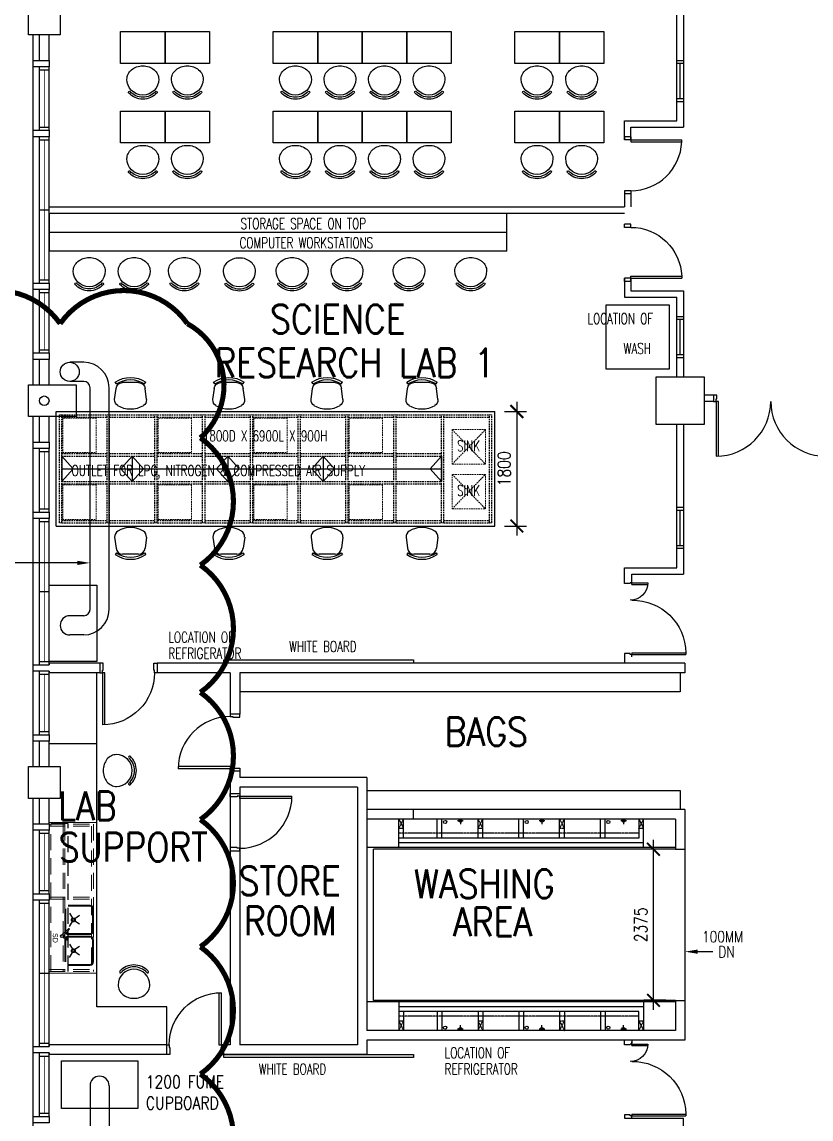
# Model space of a CAD drawing. Extents: x 2687779 to 2997471, y -863049 to -631414.
# Drawn here: x 2756865 to 2769275, y -680899 to -663655 of the extents above; entities that cross this region are included whole.
import ezdxf

# ---------------------------------------------------------------- set-up
doc = ezdxf.new("R2010")
doc.units = 0
doc.header["$LTSCALE"] = 10
doc.header["$MEASUREMENT"] = 0
doc.header["$PDMODE"] = 34
for name, pattern in [('DASHED', [0.75, 0.5, -0.25]), ('DASHEDX2', [38.1, 25.4, -12.7]), ('HIDDEN', [0.375, 0.25, -0.125]), ('HIDDEN2', [0.1875, 0.125, -0.0625])]:
    doc.linetypes.add(name, pattern=pattern)
doc.layers.get('0').update_dxf_attribs({"linetype": 'CONTINUOUS'})
doc.layers.get('DEFPOINTS').update_dxf_attribs({"linetype": 'CONTINUOUS'})
for name, color, linetype in [('BO', 7, 'CONTINUOUS'), ('COL', 3, 'CONTINUOUS'), ('DOOR', 5, 'CONTINUOUS'), ('DR', 7, 'CONTINUOUS'), ('DRAIN', 1, 'CONTINUOUS'), ('FURN', 1, 'CONTINUOUS'), ('FURN1', 7, 'CONTINUOUS'), ('hatch', 7, 'CONTINUOUS'), ('LINE', 7, 'CONTINUOUS'), ('partition', 7, 'CONTINUOUS'), ('REMOVE', 8, 'HIDDEN2'), ('RISERFUME', 1, 'CONTINUOUS'), ('RWDP', 145, 'CONTINUOUS'), ('stair', 7, 'CONTINUOUS'), ('T50', 3, 'CONTINUOUS'), ('WALL', 2, 'CONTINUOUS'), ('WIN', 5, 'CONTINUOUS')]:
    doc.layers.add(name, color=color, linetype=linetype)
doc.styles.add('ADEY', font='', dxfattribs={"height": 110})
doc.styles.add('DIMTEXT', font='romans.shx', dxfattribs={"width": 0.8, "height": 400})
doc.styles.add('ROMANS', font='romans.shx', dxfattribs={"width": 0.8, "height": 100})
doc.styles.get("Standard").update_dxf_attribs({"font": 'ROMANS.SHX'})
doc.styles.get('ADEY').set_extended_font_data('Arial Black')
doc.dimstyles.new('STANDARD$0', dxfattribs={"dimscale": 0, "dimtxt": 8, "dimasz": 6, "dimexe": 1, "dimexo": 1, "dimgap": 3, "dimtad": 1, "dimdec": 0, "dimlfac": -1, "dimrnd": 1, "dimzin": 0, "dimdsep": 46, "dimtxsty": 'Standard', "dimcen": 0, "dimclrd": 5, "dimclre": 250, "dimadec": 0, "dimazin": 0, "dimtfac": 1, "dimtdec": 4, "dimtofl": 0, "dimtmove": 0, "dimatfit": 3, "dimfxl": 1, "dimtolj": 1, "dimtzin": 0, "dimarcsym": 0})

# ---------------------------------------------------------------- blocks, each defined once
blk = doc.blocks.new('FG')
at = {"layer": 'LINE', "linetype": 'Continuous'}
for points in [[(0, 0), (50, 0), (50, 100), (0, 100)], [(600, 0), (650, 0), (650, 100), (600, 100)]]:
    blk.add_lwpolyline(points, close=True, dxfattribs=at)
at = {"layer": 'LINE', "color": 5, "linetype": 'Continuous'}
for points in [[(600, 100), (50, 100)], [(50, 0), (600, 0)]]:
    blk.add_lwpolyline(points, dxfattribs=at)
at = {"layer": 'LINE', "color": 1, "linetype": 'Continuous'}
blk.add_lwpolyline([(50, 50), (600, 50)], dxfattribs=at)
blk = doc.blocks.new('D900')
at = {"layer": 'DOOR', "color": 7}
for p, q in [((50, 100), (50, 899)), ((80, 899), (50, 899)), ((80, 100), (80, 899)), ((0, 100), (0, 0)), ((0, 100), (50, 100)), ((0, 0), (50, 0)), ((50, 100), (50, 0)), ((50, 100), (80, 100)), ((850, 100), (850, 0)), ((850, 100), (900, 100)), ((850, 0), (900, 0)), ((900, 100), (900, 0))]:
    blk.add_line(p, q, dxfattribs=at)
blk.add_arc((50, 100), 800, 0, 87.8509, dxfattribs=at)
blk = doc.blocks.new('D1800-A')
at = {"layer": 'DR'}
for p, q in [((0, 0), (100, 0)), ((0, -50), (0, 0)), ((100, 0), (100, -40)), ((60, -50), (0, -50)), ((100, -40), (60, -40)), ((60, -40), (60, -50)), ((100, -40), (960, -40)), ((100, -80), (100, -40)), ((959, -80), (100, -80)), ((959, -1720), (100, -1720)), ((100, -1720), (100, -1760)), ((60, -1750), (0, -1750)), ((0, -1750), (0, -1800)), ((0, -1800), (100, -1800)), ((60, -1760), (60, -1750)), ((100, -1760), (60, -1760)), ((100, -1760), (960, -1760)), ((100, -1800), (100, -1760))]:
    blk.add_line(p, q, dxfattribs=at)
for centre, start, end in [((100, -40), 270.0001, 0), ((100, -1760), 0, 90)]:
    blk.add_arc(centre, 860, start, end, dxfattribs=at)
blk = doc.blocks.new('DR-900-B')
at = {"layer": 'DR'}
for p, q in [((0, 900), (-150, 900)), ((-150, 900), (-150, 860)), ((0, 850), (0, 900)), ((-150, 860), (-110, 860)), ((-110, 860), (-110, 850)), ((-110, 850), (0, 850)), ((-150, 40), (-970, 40)), ((-969, 80), (-150, 80)), ((-150, 80), (-150, 40)), ((-150, 40), (-110, 40)), ((-150, 0), (-150, 40)), ((0, 0), (-150, 0)), ((-110, 50), (0, 50)), ((-110, 40), (-110, 50)), ((0, 50), (0, 0))]:
    blk.add_line(p, q, dxfattribs=at)
blk.add_arc((-150, 40), 820, 90, 180, dxfattribs=at)
blk = doc.blocks.new('D1200')
at = {"layer": 'DR', "color": 7}
for p, q in [((37, 115), (37, 965)), ((62, 115), (62, 965)), ((1138, 115), (1138, 364)), ((1163, 115), (1163, 365)), ((0, 115), (37, 115)), ((37, 115), (37, 90)), ((62, 115), (37, 115)), ((37, 90), (50, 90)), ((50, 90), (50, 0)), ((1138, 115), (1163, 115)), ((1150, 90), (1150, 0)), ((1150, 90), (1163, 90)), ((1163, 115), (1163, 90)), ((1163, 115), (1200, 115))]:
    blk.add_line(p, q, dxfattribs=at)
blk.add_arc((1163, 90), 275, 90, 180, dxfattribs=at)
at = {"layer": 'WIN', "color": 7}
for p, q in [((62, 965), (37, 965)), ((62, 965), (62, 965)), ((50, 0), (0, 0)), ((1150, 0), (1200, 0))]:
    blk.add_line(p, q, dxfattribs=at)
blk.add_arc((50, 125), 840, 359.3227, 89.147, dxfattribs=at)
blk = doc.blocks.new('_ARCHTICK')
at = {"color": 0, "linetype": 'ByBlock', "const_width": 0.15}
blk.add_lwpolyline([(-0.5, -0.5), (0.5, 0.5)], dxfattribs=at)
blk = doc.blocks.new('*D452')
at = {"layer": 'BO', "color": 7, "linetype": 'Continuous', "lineweight": -2, "transparency": 16777216}
for p, q in [((2766991, -676658), (2766647, -676658)), ((2766797, -679183), (2766797, -676508)), ((2766991, -679033), (2766647, -679033))]:
    blk.add_line(p, q, dxfattribs=at)
at = {"layer": 'DEFPOINTS', "color": 0, "linetype": 'Continuous', "transparency": 16777216}
for p in [(2766797, -676658), (2767141, -676658), (2767141, -679033)]:
    blk.add_point(p, dxfattribs=at)
at = {"layer": 'BO', "color": 7, "linetype": 'Continuous', "lineweight": -2, "transparency": 16777216, "xscale": 200, "yscale": 200, "zscale": 200}
for p, rotation in [((2766797, -676658), 90), ((2766797, -679033), 270)]:
    blk.add_blockref('_ARCHTICK', p, dxfattribs=dict(at, rotation=rotation))
at = {"layer": 'BO', "color": 7, "linetype": 'Continuous', "transparency": 16777216, "insert": (2766597, -677846), "char_height": 200, "attachment_point": 5, "rotation": 90, "style": 'ROMANS'}
blk.add_mtext('\\A1;2375', dxfattribs=at)
blk = doc.blocks.new('*D422')
at = {"layer": 'DEFPOINTS', "color": 0, "linetype": 'Continuous', "transparency": 16777216}
for p in [(2764304, -669778), (2764304, -671578), (2764648, -671578)]:
    blk.add_point(p, dxfattribs=at)
at = {"layer": 'FURN', "color": 7, "linetype": 'Continuous', "lineweight": -2, "transparency": 16777216}
for p, q in [((2764454, -669778), (2764798, -669778)), ((2764648, -669628), (2764648, -671728)), ((2764454, -671578), (2764798, -671578))]:
    blk.add_line(p, q, dxfattribs=at)
at = {"layer": 'FURN', "color": 7, "linetype": 'Continuous', "lineweight": -2, "transparency": 16777216, "xscale": 200, "yscale": 200, "zscale": 200}
for p, rotation in [((2764648, -669778), 90), ((2764648, -671578), 270)]:
    blk.add_blockref('_ARCHTICK', p, dxfattribs=dict(at, rotation=rotation))
at = {"layer": 'FURN', "color": 7, "linetype": 'Continuous', "transparency": 16777216, "insert": (2764448, -670678), "char_height": 200, "attachment_point": 5, "rotation": 90, "style": 'ROMANS'}
blk.add_mtext('\\A1;1800', dxfattribs=at)
blk = doc.blocks.new('CHAIR11')
at = {"layer": 'FURN', "color": 1}
for p, q in [((-676, 492), (-653, 318)), ((-176, 492), (-198, 318)), ((-647, 246), (-666, 218)), ((-300, 225), (-552, 225)), ((-205, 246), (-186, 218))]:
    blk.add_line(p, q, dxfattribs=at)
for centre, radius, start, end in [((-574, 501), 102, 121.593, 184.9697), ((-426, 260), 385, 58.407, 121.593), ((-278, 501), 102, 355.0303, 58.407), ((-426, 569), 425, 235.6197, 304.3803), ((-552, 327), 102, 184.9697, 270), ((-426, 569), 391, 235.6197, 304.3803), ((-300, 327), 102, 270, 355.0303)]:
    blk.add_arc(centre, radius, start, end, dxfattribs=at)
blk = doc.blocks.new('CHAIR10')
at = {"layer": 'FURN1', "color": 1}
for centre, radius, start, end in [((-487, 712), 252, 140.136, 160.9198), ((-515, 735), 216, 116.3827, 140.136), ((-533, 772), 175, 90, 116.3827), ((-533, 697), 250, 270, 90), ((-328, 909), 15, 48.1599, 228.1599), ((-518, 697), 270, 311.8401, 48.1599), ((-518, 697), 300, 311.8401, 48.1599), ((-443, 697), 299, 160.9198, 180), ((-443, 697), 299, 180, 199.0802), ((-487, 682), 252, 199.0802, 219.864), ((-515, 658), 216, 219.864, 243.6173), ((-533, 622), 175, 243.6173, 270), ((-328, 485), 15, 131.8401, 311.8401)]:
    blk.add_arc(centre, radius, start, end, dxfattribs=at)
blk = doc.blocks.new('A$C782F2748')
at = {"layer": 'FURN'}
for p, q in [((563, 1400), (1063, 1400)), ((563, 700), (563, 1400)), ((1063, 1400), (1063, 700)), ((1063, 700), (563, 700)), ((563, 700), (1063, 700)), ((563, 0), (563, 700)), ((1063, 700), (1063, 0)), ((1063, 0), (563, 0))]:
    blk.add_line(p, q, dxfattribs=at)
at = {"linetype": 'Continuous', "xscale": -1, "rotation": 2.668041787501352e-08}
for p in [(-218, 353), (-218, -347)]:
    blk.add_blockref('CHAIR10', p, dxfattribs=at)

msp = doc.modelspace()

# ---------------------------------------------------------------- linework, layer by layer
at = {"color": 9}
for p, q in [((2757041.3, -669358.2), (2757041.3, -663858.2)), ((2757041.3, -675358.2), (2757041.3, -669858.2)), ((2757041.3, -681358.2), (2757041.3, -675858.2))]:
    msp.add_line(p, q, dxfattribs=at)
at = {"linetype": 'Continuous'}
for p, q in [((2766341.3, -665208.2), (2767166.3, -665208.2)), ((2766341.3, -665508.2), (2766341.3, -665208.2)), ((2766441.3, -665308.2), (2767266.3, -665308.2)), ((2766441.3, -665508.2), (2766441.3, -665308.2)), ((2766341.3, -667683.2), (2766341.3, -667983.2)), ((2766441.3, -667683.2), (2766441.3, -667883.2)), ((2766441.3, -667883.2), (2767266.3, -667883.2)), ((2766341.3, -667983.2), (2767166.3, -667983.2)), ((2767741.3, -669520.7), (2767591.3, -669520.7)), ((2767741.3, -669620.7), (2767591.3, -669620.7)), ((2766341.3, -672233.2), (2767166.3, -672233.2)), ((2766341.3, -672483.2), (2766341.3, -672233.2)), ((2766456.3, -672333.2), (2767266.3, -672333.2)), ((2766456.3, -672470.6), (2766456.3, -672333.2)), ((2766341.3, -680883.2), (2767266.3, -680883.2))]:
    msp.add_line(p, q, dxfattribs=at)
at = {"color": 5, "linetype": 'DASHED'}
for p, q in [((2762791.3, -676333.2), (2762866.3, -676183.2)), ((2762791.3, -676183.2), (2762866.3, -676333.2)), ((2762866.3, -676333.2), (2762791.3, -676333.2)), ((2764037.2, -676333.2), (2764112.2, -676183.2)), ((2764037.2, -676183.2), (2764112.2, -676333.2)), ((2764112.2, -676333.2), (2764037.2, -676333.2)), ((2765320.5, -676333.2), (2765395.5, -676183.2)), ((2765320.5, -676183.2), (2765395.5, -676333.2)), ((2765395.5, -676333.2), (2765320.5, -676333.2)), ((2766566.3, -676183.2), (2766641.3, -676333.2)), ((2766566.3, -676333.2), (2766641.3, -676183.2)), ((2766641.3, -676333.2), (2766566.3, -676333.2)), ((2762791.3, -679358.2), (2762866.3, -679508.2)), ((2762791.3, -679508.2), (2762866.3, -679358.2)), ((2762866.3, -679358.2), (2762791.3, -679358.2)), ((2764037.2, -679358.2), (2764112.2, -679508.2)), ((2764037.2, -679508.2), (2764112.2, -679358.2)), ((2764112.2, -679358.2), (2764037.2, -679358.2)), ((2765320.5, -679358.2), (2765395.5, -679508.2)), ((2765320.5, -679508.2), (2765395.5, -679358.2)), ((2765395.5, -679358.2), (2765320.5, -679358.2)), ((2766566.3, -679508.2), (2766641.3, -679358.2)), ((2766566.3, -679358.2), (2766641.3, -679508.2)), ((2766641.3, -679358.2), (2766566.3, -679358.2))]:
    msp.add_line(p, q, dxfattribs=at)
at = {"color": 7}
for p, q in [((2762791.3, -676633.2), (2762791.3, -676183.2)), ((2762866.3, -676483.2), (2762866.3, -676183.2)), ((2763395.5, -676483.2), (2763395.5, -676183.2)), ((2763470.5, -676483.2), (2763470.5, -676183.2)), ((2764037.2, -676483.2), (2764037.2, -676183.2)), ((2764112.2, -676483.2), (2764112.2, -676183.2)), ((2764678.8, -676483.2), (2764678.8, -676183.2)), ((2764753.8, -676483.2), (2764753.8, -676183.2)), ((2765320.5, -676483.2), (2765320.5, -676183.2)), ((2765395.5, -676483.2), (2765395.5, -676183.2)), ((2765962.2, -676483.2), (2765962.2, -676183.2)), ((2766037.2, -676483.2), (2766037.2, -676183.2)), ((2766566.3, -676183.2), (2766566.3, -676483.2)), ((2766641.3, -676633.2), (2766641.3, -676183.2)), ((2766566.3, -676483.2), (2762791.3, -676483.2)), ((2767141.3, -676633.2), (2762291.3, -676633.2)), ((2766641.3, -676558.2), (2762791.3, -676558.2)), ((2767141.3, -679058.2), (2762291.3, -679058.2)), ((2762791.3, -679058.2), (2762791.3, -679508.2)), ((2766641.3, -679058.2), (2766641.3, -679508.2)), ((2766641.3, -679133.2), (2762791.3, -679133.2)), ((2766566.3, -679208.2), (2762791.3, -679208.2)), ((2762866.3, -679208.2), (2762866.3, -679508.2)), ((2763395.5, -679208.2), (2763395.5, -679508.2)), ((2763470.5, -679208.2), (2763470.5, -679508.2)), ((2764037.2, -679208.2), (2764037.2, -679508.2)), ((2764112.2, -679208.2), (2764112.2, -679508.2)), ((2764678.8, -679208.2), (2764678.8, -679508.2)), ((2764753.8, -679208.2), (2764753.8, -679508.2)), ((2765320.5, -679208.2), (2765320.5, -679508.2)), ((2765395.5, -679208.2), (2765395.5, -679508.2)), ((2765962.2, -679208.2), (2765962.2, -679508.2)), ((2766037.2, -679208.2), (2766037.2, -679508.2)), ((2766566.3, -679508.2), (2766566.3, -679208.2))]:
    msp.add_line(p, q, dxfattribs=at)
for p, q in [((2763715.8, -676208.2), (2763804.5, -676208.2)), ((2763760, -676183.2), (2763760, -676266.4)), ((2764999.1, -676208.2), (2765087.8, -676208.2)), ((2765043.3, -676183.2), (2765043.3, -676266.4)), ((2766282.4, -676208.2), (2766371.2, -676208.2)), ((2766326.6, -676183.2), (2766326.6, -676266.4)), ((2763760, -679508.2), (2763760, -679425)), ((2765043.3, -679508.2), (2765043.3, -679425)), ((2766326.6, -679508.2), (2766326.6, -679425)), ((2763715.8, -679483.2), (2763804.5, -679483.2)), ((2764999.1, -679483.2), (2765087.8, -679483.2)), ((2766282.4, -679483.2), (2766371.2, -679483.2))]:
    msp.add_line(p, q)
at = {"color": 8, "linetype": 'DASHED'}
for p, q in [((2766566.3, -676408.2), (2762791.3, -676408.2)), ((2766566.3, -679283.2), (2762791.3, -679283.2))]:
    msp.add_line(p, q, dxfattribs=at)
for centre in [(2763520, -676229.6), (2763760, -676208.2), (2764803.3, -676229.6), (2765043.3, -676208.2), (2766086.7, -676229.6), (2766326.6, -676208.2), (2763520, -679461.8), (2764803.3, -679461.8), (2766086.7, -679461.8), (2763760, -679483.2), (2765043.3, -679483.2), (2766326.6, -679483.2)]:
    msp.add_circle(centre, 25)
at = {"layer": 'BO', "linetype": 'Continuous'}
for p, q in [((2767216.3, -673883.2, 0), (2767216.3, -674183.2)), ((2767216.3, -673883.2, 0), (2767216.3, -674183.2)), ((2767216.3, -674183.2), (2760291.3, -674183.2)), ((2767216.3, -674183.2), (2760291.3, -674183.2)), ((2762291.3, -675733.2), (2767216.3, -675733.2)), ((2762291.3, -675733.2), (2767216.3, -675733.2)), ((2767216.3, -675733.2), (2767216.3, -676033.2)), ((2767216.3, -675733.2), (2767216.3, -676033.2)), ((2763020, -676033.2), (2763020, -676183.2)), ((2767291.3, -676658.2), (2767291.3, -679033.2)), ((2767291.3, -676658.2), (2767291.3, -679033.2))]:
    msp.add_line(p, q, dxfattribs=at)
at = {"layer": 'COL'}
for points in [[(2756966.3, -663358.2), (2757466.3, -663358.2), (2757466.3, -663858.2), (2756966.3, -663858.2)], [(2766841.3, -669233.2), (2767591.3, -669233.2), (2767591.3, -669983.2), (2766841.3, -669983.2)], [(2756966.3, -669358.2), (2757716.3, -669358.2), (2757716.3, -669858.2), (2756966.3, -669858.2)], [(2756966.3, -675358.2), (2757466.3, -675358.2), (2757466.3, -675858.2), (2756966.3, -675858.2)]]:
    msp.add_lwpolyline(points, close=True, dxfattribs=at)
at = {"layer": 'DR', "color": 7, "linetype": 'Continuous'}
msp.add_line((2767491.3, -678268.1), (2767728.4, -678268.1), dxfattribs=at)
msp.add_solid([(2767491.3, -678301.4), (2767491.3, -678234.8), (2767291.3, -678268.1)], dxfattribs=at)
at = {"layer": 'DRAIN', "color": 5}
for p, q in [((2762391.3, -679033.2), (2762391.3, -676658.2)), ((2767141.3, -676658.2), (2762391.3, -676658.2)), ((2767141.3, -679033.2), (2762391.3, -679033.2))]:
    msp.add_line(p, q, dxfattribs=at)
at = {"layer": 'FURN', "linetype": 'Continuous'}
for p, q in [((2757291.3, -666658.2), (2757291.3, -667258.2)), ((2757291.3, -666658.2), (2758491.3, -666658.2)), ((2758491.3, -666658.2), (2759691.3, -666658.2)), ((2759691.3, -666658.2), (2760891.3, -666658.2)), ((2760891.3, -666658.2), (2762091.3, -666658.2)), ((2762091.3, -666658.2), (2763291.3, -666658.2)), ((2763291.3, -666658.2), (2764491.3, -666658.2)), ((2764491.3, -667258.2), (2764491.3, -666658.2)), ((2757291.3, -666958.2), (2764491.3, -666958.2)), ((2758491.3, -667258.2), (2757291.3, -667258.2)), ((2759691.3, -667258.2), (2758491.3, -667258.2)), ((2760891.3, -667258.2), (2759691.3, -667258.2)), ((2762091.3, -667258.2), (2760891.3, -667258.2)), ((2763291.3, -667258.2), (2762091.3, -667258.2)), ((2764491.3, -667258.2), (2763291.3, -667258.2)), ((2767048.3, -668106.3), (2766048.3, -668106.3)), ((2766048.3, -668106.3), (2766048.3, -669106.3)), ((2767048.3, -669106.3), (2767048.3, -668106.3)), ((2766048.3, -669106.3), (2767048.3, -669106.3)), ((2757492, -670478.1), (2757670.2, -670678.1)), ((2757492, -670478.1), (2757492, -670878.1)), ((2758599.5, -670478.1), (2758421.2, -670678.1)), ((2758599.5, -670478.1), (2758777.7, -670678.1)), ((2758599.5, -670478.1), (2758599.5, -670878.1)), ((2760101.5, -670478.1), (2759923.2, -670678.1)), ((2760101.5, -670478.1), (2760279.7, -670678.1)), ((2760101.5, -670478.1), (2760101.5, -670878.1)), ((2761603.5, -670478.1), (2761425.2, -670678.1)), ((2761603.5, -670478.1), (2761781.7, -670678.1)), ((2761603.5, -670478.1), (2761603.5, -670878.1)), ((2763462, -670478.1), (2763283.7, -670678.1)), ((2763462, -670478.1), (2763462, -670878.1)), ((2757492, -670878.1), (2757670.2, -670678.1)), ((2757492, -670678.1), (2763462, -670678.1)), ((2758599.5, -670878.1), (2758421.2, -670678.1)), ((2758599.5, -670878.1), (2758777.7, -670678.1)), ((2760101.5, -670878.1), (2759923.2, -670678.1)), ((2760101.5, -670878.1), (2760279.7, -670678.1)), ((2761603.5, -670878.1), (2761425.2, -670678.1)), ((2761603.5, -670878.1), (2761781.7, -670678.1)), ((2763462, -670878.1), (2763283.7, -670678.1)), ((2758041.3, -679133.2), (2758041.3, -673883.2)), ((2757291.3, -674995.3), (2758041.3, -674995.3)), ((2759141.3, -679133.2), (2758041.3, -679133.2)), ((2759141.3, -679733.2), (2759141.3, -679133.2))]:
    msp.add_line(p, q, dxfattribs=at)
at = {"layer": 'FURN', "color": 10, "linetype": 'Continuous'}
for p, q in [((2757836, -669004.3, 0), (2757616.3, -669004.3)), ((2757836, -669304.3), (2757616.3, -669304.3)), ((2757936, -672888.9, 0), (2757936, -669404.3)), ((2758236, -672888.9, 0), (2758236, -669404.3, 0)), ((2757736, -672157, 0), (2753435, -672157, 0)), ((2757836, -672988.9), (2757616.3, -672988.9, 0)), ((2757836, -673288.9, 0), (2757616.3, -673288.9)), ((2757486, -679982.1), (2758686, -679982.1)), ((2757486, -680732.1), (2757486, -679982.1)), ((2758686, -679982.1), (2758686, -680732.1)), ((2757936, -680375.1), (2757936, -681812.1)), ((2758236, -680375.1), (2758236, -681812.1, 0)), ((2758686, -680732.1), (2757486, -680732.1))]:
    msp.add_line(p, q, dxfattribs=at)
at = {"layer": 'FURN'}
for p, q in [((2757404, -669778.1), (2764304, -669778.1)), ((2757404, -671578.1), (2757404, -669778.1)), ((2764304, -671578.1), (2764304, -669778.1)), ((2757404, -671578.1), (2764304, -671578.1)), ((2757614.7, -677664.8), (2757658.4, -677743.5)), ((2757771.6, -677701.4), (2757697.6, -677752.6)), ((2757614.7, -677874.6), (2757658.4, -677795.9)), ((2757771.6, -677838), (2757697.6, -677786.8)), ((2757498.8, -677999.6), (2757597.9, -677911.2)), ((2757563.4, -678079.1), (2757507.5, -678043.4)), ((2757520.2, -678021), (2757608.6, -677921.8)), ((2757576.2, -678059.2), (2757520.2, -678023.5)), ((2757614.7, -678148.8), (2757658.4, -678227.5)), ((2757771.6, -678185.4), (2757697.6, -678236.6)), ((2757614.7, -678358.6), (2757658.4, -678279.9)), ((2757771.6, -678322), (2757697.6, -678270.8))]:
    msp.add_line(p, q, dxfattribs=at)
at = {"layer": 'FURN', "color": 8, "linetype": 'HIDDEN', "ltscale": 10}
for p, q in [((2757454, -671528.1), (2757454, -669828.1)), ((2757492, -671528.1), (2757492, -669828.1)), ((2757492, -669828.1), (2758205, -669828.1)), ((2757492, -669866.1), (2758205, -669866.1)), ((2758205, -671528.1), (2758205, -669828.1)), ((2758243, -669828.1), (2758956, -669828.1)), ((2758243, -671528.1), (2758243, -669828.1)), ((2758243, -669866.1), (2758956, -669866.1)), ((2758956, -671528.1), (2758956, -669828.1)), ((2758994, -671528.1), (2758994, -669828.1)), ((2758994, -669828.1), (2759707, -669828.1)), ((2758994, -669866.1), (2759707, -669866.1)), ((2759707, -671528.1), (2759707, -669828.1)), ((2759745, -669828.1), (2760458, -669828.1)), ((2759745, -671528.1), (2759745, -669828.1)), ((2759745, -669866.1), (2760458, -669866.1)), ((2760458, -671528.1), (2760458, -669828.1)), ((2760496, -671528.1), (2760496, -669828.1)), ((2760496, -669828.1), (2761209, -669828.1)), ((2760496, -669866.1), (2761209, -669866.1)), ((2761209, -671528.1), (2761209, -669828.1)), ((2761247, -671528.1), (2761247, -669828.1)), ((2761247, -669828.1), (2761960, -669828.1)), ((2761247, -669866.1), (2761960, -669866.1)), ((2761960, -671528.1), (2761960, -669828.1)), ((2761998, -669828.1), (2762711, -669828.1)), ((2761998, -671528.1), (2761998, -669828.1)), ((2761998, -669866.1), (2762711, -669866.1)), ((2762711, -671528.1), (2762711, -669828.1)), ((2762749, -671528.1), (2762749, -669828.1)), ((2762749, -669828.1), (2763462, -669828.1)), ((2762749, -669866.1), (2763462, -669866.1)), ((2763462, -671528.1), (2763462, -669828.1)), ((2763500, -671528.1), (2763500, -669828.1)), ((2763500, -669828.1), (2764216, -669828.1)), ((2763500, -669866.1), (2764216, -669866.1)), ((2764216, -671528.1), (2764216, -669828.1)), ((2764254, -671528.1), (2764254, -669828.1)), ((2757492, -670440.1), (2758205, -670440.1)), ((2758243, -670440.1), (2758956, -670440.1)), ((2758994, -670440.1), (2759707, -670440.1)), ((2759745, -670440.1), (2760458, -670440.1)), ((2760496, -670440.1), (2761209, -670440.1)), ((2761247, -670440.1), (2761960, -670440.1)), ((2761998, -670440.1), (2762711, -670440.1)), ((2762749, -670440.1), (2763462, -670440.1)), ((2757492, -670478.1), (2758205, -670478.1)), ((2758243, -670478.1), (2758956, -670478.1)), ((2758994, -670478.1), (2759707, -670478.1)), ((2759745, -670478.1), (2760458, -670478.1)), ((2760496, -670478.1), (2761209, -670478.1)), ((2761247, -670478.1), (2761960, -670478.1)), ((2761998, -670478.1), (2762711, -670478.1)), ((2762749, -670478.1), (2763462, -670478.1)), ((2757492, -670878.1), (2758205, -670878.1)), ((2757492, -670916.1), (2758205, -670916.1)), ((2758243, -670878.1), (2758956, -670878.1)), ((2758243, -670916.1), (2758956, -670916.1)), ((2758994, -670878.1), (2759707, -670878.1)), ((2758994, -670916.1), (2759707, -670916.1)), ((2759745, -670878.1), (2760458, -670878.1)), ((2759745, -670916.1), (2760458, -670916.1)), ((2760496, -670878.1), (2761209, -670878.1)), ((2760496, -670916.1), (2761209, -670916.1)), ((2761247, -670878.1), (2761960, -670878.1)), ((2761247, -670916.1), (2761960, -670916.1)), ((2761998, -670878.1), (2762711, -670878.1)), ((2761998, -670916.1), (2762711, -670916.1)), ((2762749, -670878.1), (2763462, -670878.1)), ((2762749, -670916.1), (2763462, -670916.1)), ((2757492, -671490.1), (2758205, -671490.1)), ((2758243, -671490.1), (2758956, -671490.1)), ((2758994, -671490.1), (2759707, -671490.1)), ((2759745, -671490.1), (2760458, -671490.1)), ((2760496, -671490.1), (2761209, -671490.1)), ((2761247, -671490.1), (2761960, -671490.1)), ((2761998, -671490.1), (2762711, -671490.1)), ((2762749, -671490.1), (2763462, -671490.1)), ((2763500, -671490.1), (2764216, -671490.1)), ((2757492, -671528.1), (2758205, -671528.1)), ((2758243, -671528.1), (2758956, -671528.1)), ((2758994, -671528.1), (2759707, -671528.1)), ((2759745, -671528.1), (2760458, -671528.1)), ((2760496, -671528.1), (2761209, -671528.1)), ((2761247, -671528.1), (2761960, -671528.1)), ((2761998, -671528.1), (2762711, -671528.1)), ((2762749, -671528.1), (2763462, -671528.1)), ((2763500, -671528.1), (2764216, -671528.1))]:
    msp.add_line(p, q, dxfattribs=at)
at = {"layer": 'FURN', "color": 8, "linetype": 'HIDDEN2', "lineweight": 0, "ltscale": 5}
for p, q in [((2757454, -669828.1), (2757492, -669828.1)), ((2758205, -669828.1), (2758243, -669828.1)), ((2758956, -669828.1), (2758994, -669828.1)), ((2759707, -669828.1), (2759745, -669828.1)), ((2760458, -669828.1), (2760496, -669828.1)), ((2761209, -669828.1), (2761247, -669828.1)), ((2761960, -669828.1), (2761998, -669828.1)), ((2762711, -669828.1), (2762749, -669828.1)), ((2763462, -669828.1), (2763500, -669828.1)), ((2764254, -669828.1), (2764216, -669828.1)), ((2757454, -671528.1), (2757492, -671528.1)), ((2758205, -671528.1), (2758243, -671528.1)), ((2758956, -671528.1), (2758994, -671528.1)), ((2759707, -671528.1), (2759745, -671528.1)), ((2760458, -671528.1), (2760496, -671528.1)), ((2761209, -671528.1), (2761247, -671528.1)), ((2761960, -671528.1), (2761998, -671528.1)), ((2762711, -671528.1), (2762749, -671528.1)), ((2763462, -671528.1), (2763500, -671528.1)), ((2764254, -671528.1), (2764216, -671528.1))]:
    msp.add_line(p, q, dxfattribs=at)
at = {"layer": 'FURN', "color": 8, "linetype": 'HIDDEN2', "lineweight": 0, "ltscale": 20}
for p, q in [((2763629.8, -670605.3), (2764155.2, -670062.9)), ((2763629.8, -670062.9), (2764155.2, -670605.3)), ((2763629.8, -671308.2), (2764155.2, -670765.7)), ((2763629.8, -670765.7), (2764155.2, -671308.2))]:
    msp.add_line(p, q, dxfattribs=at)
at = {"layer": 'FURN', "lineweight": 18}
for p, q in [((2757291.3, -676236.2), (2758041.3, -676236.2)), ((2757291.3, -678608.2), (2758041.3, -678608.2))]:
    msp.add_line(p, q, dxfattribs=at)
at = {"layer": 'FURN', "linetype": 'HIDDEN', "ltscale": 100}
for p, q in [((2757576.3, -676251.2), (2757291.3, -676251.2)), ((2757591.3, -678578.5), (2757591.3, -676266.2))]:
    msp.add_line(p, q, dxfattribs=at)
at = {"layer": 'FURN', "color": 8, "linetype": 'DASHEDX2', "lineweight": 5}
for p, q in [((2757291.3, -676266.2), (2757991.3, -676266.2)), ((2757291.3, -676296.2), (2757991.3, -676296.2)), ((2757321.3, -678578.2), (2757321.3, -676266.2)), ((2757511.3, -676266.2), (2757511.3, -678578.2)), ((2757541.3, -676266.2), (2757541.3, -678578.2)), ((2757961.3, -676296.2), (2757961.3, -678548.2)), ((2757991.3, -676266.2), (2757991.3, -678578.2)), ((2757291.3, -677411.2), (2757991.3, -677411.2)), ((2757291.3, -677441.2), (2757991.3, -677441.2)), ((2757291.3, -678548.2), (2757991.3, -678548.2)), ((2757291.3, -678578.2), (2757991.3, -678578.2))]:
    msp.add_line(p, q, dxfattribs=at)
at = {"layer": 'FURN', "color": 8, "linetype": 'DASHED'}
for p, q in [((2762791.3, -676333.2), (2762866.3, -676183.2)), ((2762791.3, -676183.2), (2762866.3, -676333.2)), ((2762866.3, -676333.2), (2762791.3, -676333.2)), ((2764037.2, -676333.2), (2764112.2, -676183.2)), ((2764037.2, -676183.2), (2764112.2, -676333.2)), ((2764112.2, -676333.2), (2764037.2, -676333.2)), ((2765320.5, -676333.2), (2765395.5, -676183.2)), ((2765320.5, -676183.2), (2765395.5, -676333.2)), ((2765395.5, -676333.2), (2765320.5, -676333.2)), ((2766566.3, -676183.2), (2766641.3, -676333.2)), ((2766566.3, -676333.2), (2766641.3, -676183.2)), ((2766641.3, -676333.2), (2766566.3, -676333.2)), ((2766566.3, -676408.2), (2762791.3, -676408.2)), ((2766566.3, -679283.2), (2762791.3, -679283.2)), ((2762791.3, -679358.2), (2762866.3, -679508.2)), ((2762791.3, -679508.2), (2762866.3, -679358.2)), ((2762866.3, -679358.2), (2762791.3, -679358.2)), ((2764037.2, -679358.2), (2764112.2, -679508.2)), ((2764037.2, -679508.2), (2764112.2, -679358.2)), ((2764112.2, -679358.2), (2764037.2, -679358.2)), ((2765320.5, -679358.2), (2765395.5, -679508.2)), ((2765320.5, -679508.2), (2765395.5, -679358.2)), ((2765395.5, -679358.2), (2765320.5, -679358.2)), ((2766566.3, -679508.2), (2766641.3, -679358.2)), ((2766566.3, -679358.2), (2766641.3, -679508.2)), ((2766641.3, -679358.2), (2766566.3, -679358.2))]:
    msp.add_line(p, q, dxfattribs=at)
at = {"layer": 'FURN', "color": 8}
for p, q in [((2762791.3, -676633.2), (2762791.3, -676183.2)), ((2762866.3, -676483.2), (2762866.3, -676183.2)), ((2763395.5, -676483.2), (2763395.5, -676183.2)), ((2763470.5, -676483.2), (2763470.5, -676183.2)), ((2763715.8, -676208.2), (2763804.5, -676208.2)), ((2763760, -676183.2), (2763760, -676266.4)), ((2764037.2, -676483.2), (2764037.2, -676183.2)), ((2764112.2, -676483.2), (2764112.2, -676183.2)), ((2764678.8, -676483.2), (2764678.8, -676183.2)), ((2764753.8, -676483.2), (2764753.8, -676183.2)), ((2764999.1, -676208.2), (2765087.8, -676208.2)), ((2765043.3, -676183.2), (2765043.3, -676266.4)), ((2765320.5, -676483.2), (2765320.5, -676183.2)), ((2765395.5, -676483.2), (2765395.5, -676183.2)), ((2765962.2, -676483.2), (2765962.2, -676183.2)), ((2766037.2, -676483.2), (2766037.2, -676183.2)), ((2766282.4, -676208.2), (2766371.2, -676208.2)), ((2766326.6, -676183.2), (2766326.6, -676266.4)), ((2766566.3, -676183.2), (2766566.3, -676483.2)), ((2766641.3, -676633.2), (2766641.3, -676183.2)), ((2766566.3, -676483.2), (2762791.3, -676483.2)), ((2767141.3, -676633.2), (2762291.3, -676633.2)), ((2762391.3, -679033.2), (2762391.3, -676658.2)), ((2767141.3, -676658.2), (2762391.3, -676658.2)), ((2766641.3, -676558.2), (2762791.3, -676558.2)), ((2767141.3, -679058.2), (2762291.3, -679058.2)), ((2767141.3, -679033.2), (2762391.3, -679033.2)), ((2762791.3, -679058.2), (2762791.3, -679508.2)), ((2766641.3, -679058.2), (2766641.3, -679508.2)), ((2766641.3, -679133.2), (2762791.3, -679133.2)), ((2766566.3, -679208.2), (2762791.3, -679208.2)), ((2762866.3, -679208.2), (2762866.3, -679508.2)), ((2763395.5, -679208.2), (2763395.5, -679508.2)), ((2763470.5, -679208.2), (2763470.5, -679508.2)), ((2764037.2, -679208.2), (2764037.2, -679508.2)), ((2764112.2, -679208.2), (2764112.2, -679508.2)), ((2764678.8, -679208.2), (2764678.8, -679508.2)), ((2764753.8, -679208.2), (2764753.8, -679508.2)), ((2765320.5, -679208.2), (2765320.5, -679508.2)), ((2765395.5, -679208.2), (2765395.5, -679508.2)), ((2765962.2, -679208.2), (2765962.2, -679508.2)), ((2766037.2, -679208.2), (2766037.2, -679508.2)), ((2766566.3, -679508.2), (2766566.3, -679208.2)), ((2763760, -679508.2), (2763760, -679425)), ((2765043.3, -679508.2), (2765043.3, -679425)), ((2766326.6, -679508.2), (2766326.6, -679425)), ((2766641.3, -679508.2), (2762791.3, -679508.2)), ((2763715.8, -679483.2), (2763804.5, -679483.2)), ((2764999.1, -679483.2), (2765087.8, -679483.2)), ((2766282.4, -679483.2), (2766371.2, -679483.2))]:
    msp.add_line(p, q, dxfattribs=at)
at = {"layer": 'FURN', "color": 8, "linetype": 'Continuous'}
for p, q in [((2763470.5, -676183.2), (2763395.5, -676183.2)), ((2763470.5, -676183.2), (2763395.5, -676183.2)), ((2764753.8, -676183.2), (2764678.8, -676183.2)), ((2764753.8, -676183.2), (2764678.8, -676183.2)), ((2766037.2, -676183.2), (2765962.2, -676183.2)), ((2766037.2, -676183.2), (2765962.2, -676183.2)), ((2762866.3, -676483.2), (2762791.3, -676483.2)), ((2764112.2, -676483.2), (2764037.2, -676483.2)), ((2765395.5, -676483.2), (2765320.5, -676483.2)), ((2762866.3, -679208.2), (2762791.3, -679208.2)), ((2764112.2, -679208.2), (2764037.2, -679208.2)), ((2765395.5, -679208.2), (2765320.5, -679208.2)), ((2763470.5, -679508.2), (2763395.5, -679508.2)), ((2763470.5, -679508.2), (2763395.5, -679508.2)), ((2764753.8, -679508.2), (2764678.8, -679508.2)), ((2764753.8, -679508.2), (2764678.8, -679508.2)), ((2766037.2, -679508.2), (2765962.2, -679508.2)), ((2766037.2, -679508.2), (2765962.2, -679508.2))]:
    msp.add_line(p, q, dxfattribs=at)
at = {"layer": 'FURN', "color": 8, "linetype": 'HIDDEN2', "lineweight": 0, "ltscale": 20, "elevation": 0}
for points in [[(2757506, -669881.4), (2757506, -670423.9), (2758031.3, -670423.9), (2758031.3, -669881.4)], [(2759008, -669881.4), (2759008, -670423.9), (2759533.3, -670423.9), (2759533.3, -669881.4)], [(2760510, -669881.4), (2760510, -670423.9), (2761035.3, -670423.9), (2761035.3, -669881.4)], [(2762012, -669881.4), (2762012, -670423.9), (2762537.3, -670423.9), (2762537.3, -669881.4)], [(2763629.8, -670062.9), (2763629.8, -670605.3), (2764155.2, -670605.3), (2764155.2, -670062.9)], [(2763629.8, -670765.7), (2763629.8, -671308.2), (2764155.2, -671308.2), (2764155.2, -670765.7)], [(2757506, -670931.4), (2757506, -671473.9), (2758031.3, -671473.9), (2758031.3, -670931.4)], [(2759008, -670931.4), (2759008, -671473.9), (2759533.3, -671473.9), (2759533.3, -670931.4)], [(2760510, -670931.4), (2760510, -671473.9), (2761035.3, -671473.9), (2761035.3, -670931.4)], [(2762012, -670931.4), (2762012, -671473.9), (2762537.3, -671473.9), (2762537.3, -670931.4)]]:
    msp.add_lwpolyline(points, close=True, dxfattribs=at)
at = {"layer": 'FURN', "color": 10, "linetype": 'Continuous'}
msp.add_lwpolyline([(2757291.3, -673708.2), (2757291.3, -672508.2), (2758041.3, -672508.2), (2758041.3, -673708.2)], close=True, dxfattribs=at)
at = {"layer": 'FURN', "elevation": 0}
for points in [[(2760041.3, -673733.2), (2760041.3, -673683.2), (2763024.3, -673683.2), (2763024.3, -673733.2)], [(2760041.3, -679933.2), (2760041.3, -679883.2), (2763024.3, -679883.2), (2763024.3, -679933.2)]]:
    msp.add_lwpolyline(points, close=True, dxfattribs=at)
at = {"layer": 'FURN'}
for points in [[(2757541.3, -677596.1), (2757541.3, -677943.3)], [(2757551.3, -677596.1), (2757551.3, -677943.3)], [(2757939.9, -677544.7), (2757592.7, -677544.7)], [(2757939.9, -677554.7), (2757592.7, -677554.7)], [(2757981.3, -677943.3), (2757981.3, -677596.1)], [(2757991.3, -677943.3), (2757991.3, -677596.1)], [(2757592.7, -677984.7), (2757939.9, -677984.7)], [(2757592.7, -677994.7), (2757939.9, -677994.7)], [(2757939.9, -678028.7), (2757592.7, -678028.7)], [(2757939.9, -678038.7), (2757592.7, -678038.7)], [(2757541.3, -678080.1), (2757541.3, -678427.3)], [(2757551.3, -678080.1), (2757551.3, -678427.3)], [(2757981.3, -678427.3), (2757981.3, -678080.1)], [(2757991.3, -678427.3), (2757991.3, -678080.1)], [(2757592.7, -678468.7), (2757939.9, -678468.7)], [(2757592.7, -678478.7), (2757939.9, -678478.7)]]:
    msp.add_lwpolyline(points, dxfattribs=at)
at = {"layer": 'FURN', "color": 10, "linetype": 'Continuous'}
msp.add_circle((2757616.3, -669154.3), 150, dxfattribs=at)
at = {"layer": 'FURN', "color": 8}
for centre in [(2763520, -676229.6), (2763760, -676208.2), (2764803.3, -676229.6), (2765043.3, -676208.2), (2766086.7, -676229.6), (2766326.6, -676208.2), (2763520, -679461.8), (2764803.3, -679461.8), (2766086.7, -679461.8), (2763760, -679483.2), (2765043.3, -679483.2), (2766326.6, -679483.2)]:
    msp.add_circle(centre, 25, dxfattribs=at)
at = {"layer": 'FURN'}
for centre, radius in [((2757672.9, -677769.7), 30), ((2757672.9, -677769.7), 20), ((2757497.1, -678022.7), 23.2), ((2757672.9, -678253.7), 30), ((2757672.9, -678253.7), 20)]:
    msp.add_circle(centre, radius, dxfattribs=at)
at = {"layer": 'FURN', "color": 10, "linetype": 'Continuous'}
for centre, radius, start, end in [((2757836, -669404.3, 0), 400, 0, 90), ((2757836, -669404.3, 0), 100, 0, 90), ((2757616.3, -673138.9, 0), 150, 90, 270), ((2757836, -672888.9, 0), 100, 270, 0), ((2757836, -672888.9, 0), 400, 270, 0), ((2758086, -680375.1), 150, 0, 180)]:
    msp.add_arc(centre, radius, start, end, dxfattribs=at)
at = {"layer": 'FURN', "linetype": 'HIDDEN', "ltscale": 30}
msp.add_arc((2757576.3, -676266.2), 15, 0, 90, dxfattribs=at)
at = {"layer": 'FURN'}
for centre, radius, start, end in [((2757939.9, -677596.1), 51.4, 0, 90), ((2757939.9, -677596.1), 41.4, 0, 90), ((2757592.7, -677943.3), 51.4, 180, 198.18245), ((2757592.7, -677943.3), 41.4, 180, 191.99438), ((2757592.7, -678080.1), 51.4, 90, 137.71105), ((2757592.7, -677943.3), 51.4, 225.56701, 270), ((2757592.7, -678080.1), 41.4, 90, 135.33627), ((2757592.7, -677943.3), 41.4, 224.91191, 270), ((2757574, -678071.9), 12.8, 214.378, 80.4414), ((2757603.3, -677916.5), 7.55, 315, 135), ((2757939.9, -677943.3), 41.4, 270, 0), ((2757939.9, -677943.3), 51.4, 270, 0), ((2757939.9, -678080.1), 51.4, 0, 90), ((2757939.9, -678080.1), 41.4, 0, 90), ((2757592.7, -678080.1), 51.4, 164.36487, 180), ((2757592.7, -678080.1), 41.4, 168.63742, 180), ((2757939.9, -678427.3), 41.4, 270, 0), ((2757939.9, -678427.3), 51.4, 270, 0)]:
    msp.add_arc(centre, radius, start, end, dxfattribs=at)
at = {"layer": 'FURN', "color": 10, "linetype": 'Continuous'}
msp.add_solid([(2757736, -672123.7, 0), (2757736, -672190.3, 0), (2757936, -672157, 0)], dxfattribs=at)
at = {"layer": 'hatch', "linetype": 'Continuous'}
for p, q in [((2763470.5, -676183.2), (2763395.5, -676183.2)), ((2763470.5, -676183.2), (2763395.5, -676183.2)), ((2764753.8, -676183.2), (2764678.8, -676183.2)), ((2764753.8, -676183.2), (2764678.8, -676183.2)), ((2766037.2, -676183.2), (2765962.2, -676183.2)), ((2766037.2, -676183.2), (2765962.2, -676183.2)), ((2762866.3, -676483.2), (2762791.3, -676483.2)), ((2764112.2, -676483.2), (2764037.2, -676483.2)), ((2765395.5, -676483.2), (2765320.5, -676483.2)), ((2762866.3, -679208.2), (2762791.3, -679208.2)), ((2764112.2, -679208.2), (2764037.2, -679208.2)), ((2765395.5, -679208.2), (2765320.5, -679208.2)), ((2763470.5, -679508.2), (2763395.5, -679508.2)), ((2763470.5, -679508.2), (2763395.5, -679508.2)), ((2764753.8, -679508.2), (2764678.8, -679508.2)), ((2764753.8, -679508.2), (2764678.8, -679508.2)), ((2766037.2, -679508.2), (2765962.2, -679508.2)), ((2766037.2, -679508.2), (2765962.2, -679508.2))]:
    msp.add_line(p, q, dxfattribs=at)
at = {"layer": 'partition', "linetype": 'Continuous'}
for p, q in [((2767266.3, -661883.2), (2767266.3, -664308.2)), ((2767266.3, -664858.2), (2767266.3, -665308.2)), ((2766341.3, -666358.2), (2766341.3, -666533.2)), ((2767266.3, -667883.2), (2767266.3, -668333.2)), ((2767266.3, -668883.2), (2767266.3, -669233.2)), ((2767266.3, -669983.2), (2767266.3, -671333.2)), ((2767266.3, -671883.2), (2767266.3, -672333.2)), ((2766341.3, -673583.2), (2766341.3, -673733.2)), ((2766341.3, -679708.2), (2766341.3, -679658.2)), ((2766456.3, -679658.2), (2766456.3, -679708.2)), ((2767266.3, -681233.2), (2767266.3, -680883.2))]:
    msp.add_line(p, q, dxfattribs=at)
at = {"layer": 'partition'}
for p, q in [((2757291.3, -666558.2), (2766341.3, -666558.2)), ((2757291.3, -666658.2), (2766341.3, -666658.2))]:
    msp.add_line(p, q, dxfattribs=at)
at = {"layer": 'REMOVE', "ltscale": 1000}
for p, q in [((2760141.3, -675783.2), (2760141.3, -676683.2)), ((2760291.3, -675783.2), (2760291.3, -676683.2))]:
    msp.add_line(p, q, dxfattribs=at)
at = {"layer": 'RISERFUME', "color": 3, "linetype": 'Continuous', "const_width": 80}
msp.add_lwpolyline([(2755466, -668397, -0.5205671), (2757466, -668397, -0.5205671), (2759466, -668397, -0.5205671), (2759670.8, -670192.2, -0.5205671), (2759670.8, -672192.2, -0.5205671), (2759670.8, -674192.2, -0.5205671), (2759670.8, -676192.2, -0.5205671), (2759670.8, -678192.2, -0.5205671), (2759670.8, -680192.2, -0.5205671), (2759670.8, -682192.2, -0.5205671), (2759670.8, -684192.2, -0.5205671), (2759670.8, -686192.2, -0.5205671), (2759670.8, -688192.2, -0.5205671), (2758725.7, -689247.1, -0.5205671), (2756725.7, -689247.1, -0.5205671)], format="xyb", dxfattribs=at)
at = {"layer": 'RWDP', "color": 142, "linetype": 'Continuous'}
msp.add_circle((2757216.3, -669609.1), 75, dxfattribs=at)
at = {"layer": 'stair'}
for p, q in [((2767166.3, -664308.2), (2767166.3, -661883.2)), ((2767166.3, -665208.2), (2767166.3, -664858.2)), ((2766341.3, -666358.2), (2766341.3, -666558.2)), ((2766441.3, -666358.2), (2766441.3, -666558.2)), ((2767166.3, -668333.2), (2767166.3, -667983.2)), ((2767166.3, -669233.2), (2767166.3, -668883.2)), ((2767166.3, -671333.2), (2767166.3, -669983.2)), ((2767166.3, -672233.2), (2767166.3, -671883.2))]:
    msp.add_line(p, q, dxfattribs=at)
at = {"layer": 'WALL'}
for p, q in [((2757141.3, -664258.2), (2757141.3, -663858.2)), ((2757291.3, -664258.2), (2757291.3, -663858.2)), ((2757141.3, -669358.2), (2757141.3, -668958.2)), ((2757291.3, -669358.2), (2757291.3, -668958.2)), ((2757141.3, -670258.2), (2757141.3, -669858.2)), ((2757291.3, -670258.2), (2757291.3, -669858.2)), ((2757291.3, -673733.2), (2757291.3, -673758.2)), ((2758091.3, -673733.2), (2757291.3, -673733.2)), ((2767291.3, -673733.2, 0), (2758991.3, -673733.2)), ((2767291.3, -673733.2, 0), (2767291.3, -673883.2, 0)), ((2757041.3, -673758.2), (2757291.3, -673758.2)), ((2757041.3, -673858.2), (2757041.3, -673758.2)), ((2757291.3, -673858.2), (2757041.3, -673858.2)), ((2757291.3, -673858.2), (2757291.3, -673883.2)), ((2758091.3, -673883.2), (2757291.3, -673883.2)), ((2760141.3, -673883.2), (2758991.3, -673883.2)), ((2760141.3, -673883.2), (2760141.3, -674533.2)), ((2767291.3, -673883.2, 0), (2760291.3, -673883.2)), ((2760291.3, -673883.2), (2760291.3, -674533.2)), ((2757141.3, -675358.2), (2757141.3, -674958.2)), ((2757291.3, -675358.2), (2757291.3, -674958.2)), ((2760141.3, -675433.2), (2760141.3, -675783.2)), ((2760291.3, -675433.2), (2760291.3, -675533.2)), ((2762041.3, -675533.2), (2760291.3, -675533.2)), ((2762291.3, -675533.2), (2762041.3, -675533.2)), ((2762291.3, -675533.2), (2762291.3, -679508.2)), ((2762041.3, -675683.2), (2760291.3, -675683.2)), ((2760291.3, -675683.2), (2760291.3, -675783.2)), ((2762141.3, -675683.2), (2762041.3, -675683.2)), ((2762141.3, -675683.2), (2762141.3, -679733.2)), ((2757141.3, -676258.2), (2757141.3, -675858.2)), ((2757291.3, -676258.2), (2757291.3, -675858.2)), ((2767291.3, -676033.2), (2762291.3, -676033.2)), ((2767291.3, -676033.2, 0), (2767291.3, -676658.2)), ((2757041.3, -676258.2), (2757291.3, -676258.2)), ((2757041.3, -676358.2), (2757041.3, -676258.2)), ((2757291.3, -676258.2), (2757291.3, -676358.2)), ((2767141.3, -676183.2), (2762291.3, -676183.2)), ((2767141.3, -676183.2), (2767141.3, -676658.2)), ((2757291.3, -676358.2), (2757041.3, -676358.2)), ((2757291.3, -676383.2), (2757291.3, -676358.2)), ((2767141.3, -676658.2), (2767291.3, -676658.2)), ((2760141.3, -676683.2), (2760141.3, -679733.2)), ((2760291.3, -676683.2), (2760291.3, -679733.2)), ((2767141.3, -679033.2), (2767291.3, -679033.2)), ((2767141.3, -679033.2), (2767141.3, -679508.2)), ((2767291.3, -679033.2), (2767291.3, -679658.2)), ((2767141.3, -679508.2), (2762291.3, -679508.2)), ((2766641.3, -679508.2), (2762791.3, -679508.2)), ((2757041.3, -679758.2), (2757291.3, -679758.2)), ((2757041.3, -679858.2), (2757041.3, -679758.2)), ((2757291.3, -679733.2), (2757291.3, -679758.2)), ((2759141.3, -679733.2), (2757291.3, -679733.2)), ((2760141.3, -679733.2), (2760041.3, -679733.2)), ((2762141.3, -679733.2), (2760291.3, -679733.2)), ((2767291.3, -679658.2), (2762291.3, -679658.2)), ((2762291.3, -679658.2), (2762291.3, -679883.2)), ((2757291.3, -679858.2), (2757041.3, -679858.2)), ((2757291.3, -679858.2), (2757291.3, -679883.2)), ((2759141.3, -679883.2), (2757291.3, -679883.2)), ((2762291.3, -679883.2), (2760041.3, -679883.2))]:
    msp.add_line(p, q, dxfattribs=at)
for points in [[(2757041.3, -664258.2), (2757291.3, -664258.2), (2757291.3, -664358.2), (2757041.3, -664358.2)], [(2757041.3, -665358.2), (2757291.3, -665358.2), (2757291.3, -665458.2), (2757041.3, -665458.2)], [(2757041.3, -667758.2), (2757291.3, -667758.2), (2757291.3, -667858.2), (2757041.3, -667858.2)], [(2757041.3, -668858.2), (2757291.3, -668858.2), (2757291.3, -668958.2), (2757041.3, -668958.2)], [(2757041.3, -670258.2), (2757291.3, -670258.2), (2757291.3, -670358.2), (2757041.3, -670358.2)], [(2757041.3, -671358.2), (2757291.3, -671358.2), (2757291.3, -671458.2), (2757041.3, -671458.2)], [(2757041.3, -674858.2), (2757291.3, -674858.2), (2757291.3, -674958.2), (2757041.3, -674958.2)], [(2757041.3, -677358.2), (2757291.3, -677358.2), (2757291.3, -677458.2), (2757041.3, -677458.2)], [(2757041.3, -680858.2), (2757291.3, -680858.2), (2757291.3, -680958.2), (2757041.3, -680958.2)]]:
    msp.add_lwpolyline(points, close=True, dxfattribs=at)
at = {"layer": 'WIN'}
for p, q in [((2757141.3, -665358.2), (2757141.3, -664358.2)), ((2757141.3, -664408.2), (2757291.3, -664408.2)), ((2757291.3, -665358.2), (2757291.3, -664358.2)), ((2757141.3, -665308.2), (2757291.3, -665308.2)), ((2757141.3, -667758.2), (2757141.3, -665458.2)), ((2757291.3, -667758.2), (2757291.3, -665458.2)), ((2757141.3, -665508.2), (2757291.3, -665508.2)), ((2757141.3, -666608.2), (2757291.3, -666608.2)), ((2757141.3, -667708.2), (2757291.3, -667708.2)), ((2757141.3, -668858.2), (2757141.3, -667858.2)), ((2757291.3, -668858.2), (2757291.3, -667858.2)), ((2757141.3, -667908.2), (2757291.3, -667908.2)), ((2757141.3, -668808.2), (2757291.3, -668808.2)), ((2757141.3, -671358.2), (2757141.3, -670358.2)), ((2757141.3, -670408.2), (2757291.3, -670408.2)), ((2757291.3, -671358.2), (2757291.3, -670358.2)), ((2757141.3, -671308.2), (2757291.3, -671308.2)), ((2757141.3, -673758.2), (2757141.3, -671458.2)), ((2757291.3, -673758.2), (2757291.3, -671458.2)), ((2757141.3, -671508.2), (2757291.3, -671508.2)), ((2757141.3, -672608.2), (2757291.3, -672608.2)), ((2757141.3, -673708.2), (2757291.3, -673708.2)), ((2757141.3, -674858.2), (2757141.3, -673858.2)), ((2757141.3, -673908.2), (2757291.3, -673908.2)), ((2757291.3, -674858.2), (2757291.3, -673858.2)), ((2757141.3, -674808.2), (2757291.3, -674808.2)), ((2757141.3, -677358.2), (2757141.3, -676358.2)), ((2757141.3, -676408.2), (2757291.3, -676408.2)), ((2757291.3, -677358.2), (2757291.3, -676358.2)), ((2757141.3, -677308.2), (2757291.3, -677308.2)), ((2757141.3, -679758.2), (2757141.3, -677458.2)), ((2757141.3, -677508.2), (2757291.3, -677508.2)), ((2757291.3, -679758.2), (2757291.3, -677458.2)), ((2757141.3, -678608.2), (2757291.3, -678608.2)), ((2757141.3, -679708.2), (2757291.3, -679708.2)), ((2757141.3, -680858.2), (2757141.3, -679858.2)), ((2757141.3, -679908.2), (2757291.3, -679908.2)), ((2757291.3, -680858.2), (2757291.3, -679858.2)), ((2757141.3, -680808.2), (2757291.3, -680808.2))]:
    msp.add_line(p, q, dxfattribs=at)
at = {"layer": 'WIN', "const_width": 10, "flags": 128}
for points in [[(2757216.3, -665308.2), (2757216.3, -664408.2)], [(2757216.3, -667708.2), (2757216.3, -665508.2)], [(2757216.3, -667908.2), (2757216.3, -668808.2)], [(2757216.3, -671308.2), (2757216.3, -670408.2)], [(2757216.3, -673708.2), (2757216.3, -671508.2)], [(2757216.3, -673908.2), (2757216.3, -674808.2)], [(2757216.3, -677308.2), (2757216.3, -676408.2)], [(2757216.3, -679708.2), (2757216.3, -677508.2)], [(2757216.3, -679908.2), (2757216.3, -680808.2)]]:
    msp.add_lwpolyline(points, dxfattribs=at)

# ---------------------------------------------------------------- block references
at = {"linetype": 'Continuous', "xscale": -1, "rotation": 180}
for p in [(2758999, -669098.2), (2760544, -669098.2), (2762090, -669098.2), (2763582, -669098.2)]:
    msp.add_blockref('CHAIR11', p, dxfattribs=at)
at = {"linetype": 'Continuous'}
for p in [(2758999, -672245.1), (2763582, -672245.1)]:
    msp.add_blockref('CHAIR11', p, dxfattribs=at)
at = {"layer": 'BO', "linetype": 'Continuous', "xscale": -1, "rotation": 90}
for p in [(2758620, -668099.4), (2759326.9, -668099.4), (2760115.9, -668099.4), (2760981.5, -668102.9), (2761811, -668099.4), (2762674.9, -668099.4), (2763648.9, -668099.4), (2764620, -668099.4)]:
    msp.add_blockref('CHAIR10', p, dxfattribs=at)
at = {"layer": 'BO', "linetype": 'Continuous'}
msp.add_blockref('CHAIR10', (2758883.2, -676118), dxfattribs=at)
at = {"layer": 'BO', "linetype": 'Continuous', "rotation": 90}
msp.add_blockref('CHAIR10', (2759323.9, -678259.4), dxfattribs=at)
at = {"layer": 'DR', "linetype": 'Continuous', "rotation": 270}
msp.add_blockref('D1800-A', (2769541.3, -669520.7), dxfattribs=at)
at = {"layer": 'DR', "linetype": 'Continuous', "xscale": -1, "rotation": 270}
for p in [(2766341.3, -673633.2), (2766341.3, -680883.2)]:
    msp.add_blockref('D1200', p, dxfattribs=at)
at = {"layer": 'FURN', "rotation": 90}
for p in [(2759816.3, -664868.6), (2762216.3, -664868.6), (2763616.3, -664868.6), (2766016.3, -664868.6), (2759816.3, -666118.6), (2762216.3, -666118.6), (2763616.3, -666118.6), (2766016.3, -666118.6)]:
    msp.add_blockref('A$C782F2748', p, dxfattribs=at)
at = {"layer": 'FURN'}
for p in [(2760544, -672245.1), (2762090, -672245.1)]:
    msp.add_blockref('CHAIR11', p, dxfattribs=at)
at = {"layer": 'LINE', "linetype": 'Continuous', "xscale": -1, "rotation": 270}
for p in [(2767166.3, -664908.2), (2767166.3, -668933.2), (2767166.3, -671933.2)]:
    msp.add_blockref('FG', p, dxfattribs=at)
at = {"layer": 'stair', "rotation": 270}
msp.add_blockref('D900', (2766341.3, -665458.2), dxfattribs=at)
at = {"layer": 'stair', "xscale": -1, "rotation": 270}
msp.add_blockref('D900', (2766341.3, -667733.2), dxfattribs=at)
at = {"layer": 'WALL', "linetype": 'Continuous', "xscale": -1}
for p, rotation in [((2758091.3, -673733.2), 269.9999998932783), ((2760041.3, -679883.2), 90.00000010672167)]:
    msp.add_blockref('DR-900-B', p, dxfattribs=dict(at, rotation=rotation))
at = {"layer": 'WALL', "linetype": 'Continuous'}
msp.add_blockref('DR-900-B', (2760291.3, -675433.2), dxfattribs=at)
at = {"layer": 'WALL', "linetype": 'Continuous', "rotation": 180.0000001067217}
msp.add_blockref('DR-900-B', (2760141.3, -675783.2), dxfattribs=at)

# ---------------------------------------------------------------- texts
at = {"layer": 'FURN', "color": 7, "linetype": 'Continuous', "style": 'ROMANS', "width": 0.7}
for s, p in [('STORAGE SPACE ON TOP ', (2760303.4, -666910.9)), ('COMPUTER WORKSTATIONS ', (2760287.4, -667211.9)), ('LOCATION OF ', (2765761.1, -668403)), ('WASH', (2766328.1, -668872)), ('1800D X 6900L X 900H', (2759710.7, -670246.4)), ('SINK ', (2763707.9, -670401.9)), ('OUTLET FOR LPG, NITROGEN & COMPRESSED AIR SUPPLY ', (2757646.9, -670791.4)), ('SINK ', (2763707.9, -671104.7)), ('LOCATION OF', (2759168.4, -673410.4)), ('WHITE BOARD ', (2761066.4, -673556.4)), ('REFRIGERATOR', (2759168.4, -673663.4)), ('LOCATION OF', (2763513.4, -679943.4)), ('WHITE BOARD ', (2760589.4, -680199.4)), ('REFRIGERATOR', (2763513.4, -680196.4))]:
    msp.add_text(s, height=170, dxfattribs=at).set_placement(p)
at = {"layer": 'FURN', "insert": (2757430.2, -677974.7), "char_height": 80, "width": 577.511, "attachment_point": 1, "rotation": 270, "style": 'ADEY'}
msp.add_mtext('{\\fArial|b0|i0|c0|p34;SD}', dxfattribs=at)
at = {"layer": 'FURN', "linetype": 'Continuous', "insert": (2758814, -680215.2), "char_height": 200, "width": 2653.586, "attachment_point": 1, "style": 'DIMTEXT'}
msp.add_mtext('1200 FUME\\PCUPBOARD\\P ', dxfattribs=at)
at = {"layer": 'stair', "color": 7, "linetype": 'Continuous', "style": 'ROMANS', "width": 0.8}
for s, p in [('100MM ', (2767560, -678119.9)), ('DN', (2767817.9, -678357.9))]:
    msp.add_text(s, height=175, rotation=0, dxfattribs=at).set_placement(p)
at = {"layer": 'T50', "color": 3, "style": 'ROMANS', "width": 0.85}
for s, p in [('SCIENCE', (2760769, -668549.6)), ('RESEARCH LAB 1', (2759893.6, -669238.8)), ('BAGS', (2763511.8, -675035.2)), ('LAB', (2757438.8, -676203.2)), ('SUPPORT', (2757445.8, -676849.2)), ('STORE ', (2760272.8, -677381.2)), ('WASHING ', (2763029.8, -677425.2)), ('ROOM', (2760355.8, -678008.2)), ('AREA', (2763644.8, -678023.2))]:
    msp.add_text(s, height=450, dxfattribs=at).set_placement(p)

# ---------------------------------------------------------------- dimensions: what is measured, and where the dimension line sits
at = {"layer": 'BO', "linetype": 'Continuous'}
dim = msp.add_linear_dim(base=(2766797, -676658.2), p1=(2767141.3, -679033.2), p2=(2767141.3, -676658.2), angle=90, dimstyle='STANDARD$0', override={"dimscale": 100, "dimtxt": 2, "dimasz": 2, "dimexe": 1.5, "dimexo": 1.5, "dimgap": 1, "dimtxsty": 'ROMANS', "dimblk": 'ARCHTICK', "dimdle": 1.5, "dimclrd": 7, "dimclre": 7, "dimclrt": 7, "dimtdec": 0, "dimtmove": 2}, dxfattribs=at)
dim.commit()
dim.dimension.update_dxf_attribs({"geometry": '*D452', "text_midpoint": (2766597, -677845.7)})
at = {"layer": 'FURN', "linetype": 'Continuous'}
dim = msp.add_linear_dim(base=(2764648, -671578.1), p1=(2764304, -669778.1), p2=(2764304, -671578.1), angle=90, dimstyle='STANDARD$0', override={"dimscale": 100, "dimtxt": 2, "dimasz": 2, "dimexe": 1.5, "dimexo": 1.5, "dimgap": 1, "dimtxsty": 'ROMANS', "dimblk": 'ARCHTICK', "dimdle": 1.5, "dimclrd": 7, "dimclre": 7, "dimclrt": 7, "dimtdec": 0, "dimtmove": 2}, dxfattribs=at)
dim.commit()
dim.dimension.update_dxf_attribs({"geometry": '*D422', "text_midpoint": (2764448, -670678.1)})

doc.saveas('drawing.dxf')
